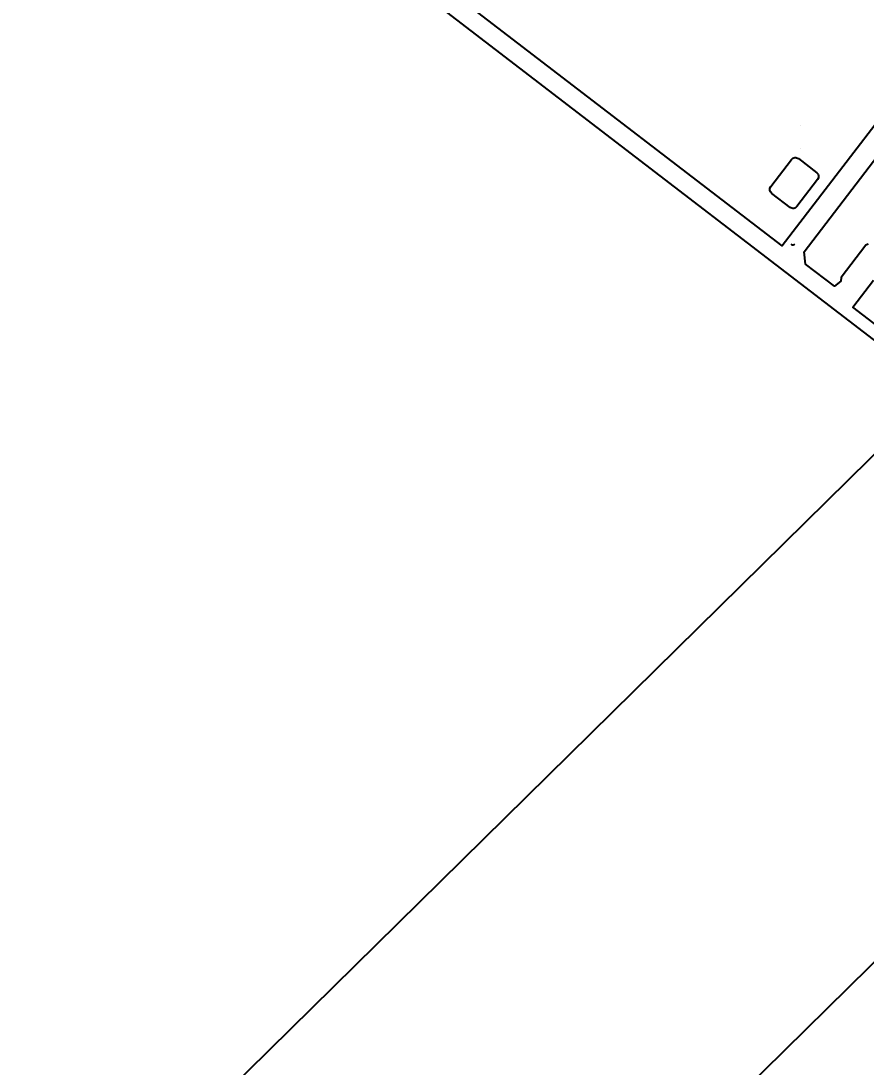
# Model space of a CAD drawing. Header units: millimetres. Extents: x -222892 to 671268, y 0 to 135099.
# Drawn here: x -54712 to -54618.1, y 109647.5 to 109763.7 of the extents above; entities that cross this region are included whole.
import ezdxf
from ezdxf import colors
from ezdxf.entities.mleader import LeaderData, LeaderLine
from ezdxf.math import Vec2, Vec3

# ---------------------------------------------------------------- set-up
doc = ezdxf.new("R2010")
doc.units = ezdxf.units.MM
for name, color, linetype in [('_TEXT', 7, 'Continuous'), ('АР_новое окно', 155, 'Continuous'), ('АР_Сущ Несущая стена', 216, 'Continuous')]:
    doc.layers.add(name, color=color, linetype=linetype)
doc.layers.add('АР_Окна', color=4, linetype='Continuous', lineweight=5)
doc.layers.add('АР_Подоконники', color=163, linetype='Continuous', lineweight=5)
doc.styles.add('ISOCPEUR', font='isocpeur.ttf', dxfattribs={"width": 0.85})

# ---------------------------------------------------------------- blocks, each defined once
blk = doc.blocks.new('стойка витр.')
at = {"lineweight": 0, "ltscale": 100, "transparency": 33554687}
for points in [[(65.92687011216185, 59.2824299609274), (-26.6419368966599, 24.17953274302999)], [(-25.21116718812846, 23.15742577453057), (-20.53714279274573, 24.92985650197079), (-19.19699615391437, 21.39579562939616)], [(-15.46667035139399, 19.81128934778826), (-15.4391308168415, 20.08251046122314), (-17.03864790883381, 24.30054944750736), (-17.39634782800567, 24.5561396704943), (-17.47095398549573, 25.44057095424068), (-13.70890040838276, 26.86717441076325), (-12.4510803312005, 26.30097287951503), (-4.305940852005733, 4.821667629301373)]]:
    blk.add_lwpolyline(points, dxfattribs=at)
blk.add_lwpolyline([(63.8117502759269, 56.26367979055794), (85.07351613373612, 0.1949089383633691), (10.63088292890461, -28.03438542609365), (-10.63088292890461, 28.03438542610093)], close=True, dxfattribs=at)
blk = doc.blocks.new('A$Cec9b444d')
at = {"layer": 'АР_новое окно', "ltscale": 150}
for p, q in [((2729.883397102758, -4779.264861462749), (4676.153118065316, -2863.916849300666)), ((2760.16320256209, -4806.999965985536), (4712.386400997442, -2884.616444703417))]:
    blk.add_line(p, q, dxfattribs=at)
for points in [[(4591.939990273597, -2799.135402140844), (4670.486014416234, -2859.399151738017)], [(4670.602705292851, -2857.644675219713), (4666.636725338429, -2854.601811809481), (4668.937454562107, -2851.603108038832)], [(4668.322877446375, -2847.597076870939), (4668.077722990703, -2847.716318689034), (4665.331713255102, -2851.29538816995), (4665.302490487476, -2851.734047062649), (4664.589541320049, -2852.262713554098), (4661.397382312702, -2849.813557493106), (4661.217306463359, -2848.445979996521), (4675.20067208018, -2830.220466637724)], [(4660.809142741553, -2834.416754403764), (4660.809142741553, -2834.416754403764)], [(4660.857383010967, -2836.956283394558), (4660.857383010967, -2836.956283394558)]]:
    blk.add_lwpolyline(points, dxfattribs=at)
blk.add_lwpolyline([(4595.619944999276, -2799.34639439134), (4632.121596862809, -2751.771199557239), (4695.287290079437, -2800.234524858399), (4658.785638215915, -2847.809719692513)], close=True, dxfattribs=at)
blk.add_lwpolyline([(4657.530294176559, -2841.20733201632), (4659.828186477765, -2838.212325808209, -0.414213562373095), (4660.587422577291, -2838.112328794702), (4662.63016561652, -2839.679605513615, -0.414213562373095), (4662.730162629974, -2840.438841613168), (4660.4322703287, -2843.433847821377, -0.414213562373095), (4659.673034229243, -2843.533844834787), (4657.630291190013, -2841.966568115872, -0.414213562373095)], format="xyb", close=True, dxfattribs=at)
blk.add_arc((4659.954420405269, -2847.377108338095), 0.3047603866486879, 232.4921192499453, 322.5138226046378, dxfattribs=at)
at = {"layer": 'АР_новое окно', "ltscale": 150, "rotation": 121.7359287781207}
blk.add_blockref('стойка витр.', (4677.036464147677, -2824.022122275456), dxfattribs=at)
blk = doc.blocks.new('_DotSmall')
at = {"color": 0, "linetype": 'ByBlock', "const_width": 0.5}
blk.add_lwpolyline([(-0.0625, 0, 1), (0.0625, 0, 1)], format="xyb", close=True, dxfattribs=at)

msp = doc.modelspace()

# ---------------------------------------------------------------- linework, layer by layer
at = {"layer": 'АР_Подоконники', "ltscale": 100}
msp.add_arc((-62173.60653392857, 115481.4456331452), 8930.587187860114, 271.6674492471144, 356.3880421394275, dxfattribs=at)
at = {"layer": 'АР_Сущ Несущая стена', "ltscale": 100}
for centre, radius, start, end in [((-62030.09329069572, 115344.433156268), 8983.043171971784, 272.4158362793695, 356.8342044020854), ((-62032.83425322798, 115337.2415043112), 9628.85431650461, 272.2700411469474, 357.0895800963976)]:
    msp.add_arc(centre, radius, start, end, dxfattribs=at)

# ---------------------------------------------------------------- block references
at = {"layer": 'АР_Окна', "ltscale": 100}
msp.add_blockref('A$Cec9b444d', (-59286.24979763362, 112586.4970597865), dxfattribs=at)

# ---------------------------------------------------------------- leaders
at = {"layer": '_TEXT'}
ml = msp.add_multileader_mtext('Standard', dxfattribs=at)
ml.set_content('-0,125', color=256, style='ISOCPEUR')
ml.set_leader_properties(color=256, linetype='Continuous', lineweight=-1)
ml.set_arrow_properties(name='DOTSMALL')
ml.build(insert=Vec2(0, 0))
ml.multileader.update_dxf_attribs({"has_dogleg": 0, "has_text_frame": 1, "text_left_attachment_type": 4, "text_right_attachment_type": 4, "dogleg_length": 0, "arrow_head_size": 180})
ctx = ml.context
ctx.base_point, ctx.char_height, ctx.arrow_head_size, ctx.landing_gap_size, ctx.plane_origin = Vec3(-60818.86833564375, 129158.4810110584), 250, 180, 50, Vec3(-62980.08070571229, 128209.7320814887)
ctx.left_attachment, ctx.right_attachment, ctx.text_align_type = 4, 4, 1
notes = []
notes.append((ctx, [(0, (0, 0, 0), (0, 0), (1, 0), 1, [])]))
ctx.mtext.insert, ctx.mtext.width, ctx.mtext.alignment, ctx.mtext.line_spacing_style, ctx.mtext.flow_direction = Vec3(-60402.30583564375, 129491.8143443918), 852.6970314602484, 2, 2, 5
ml = msp.add_multileader_mtext('Standard', dxfattribs=at)
ml.set_content('-0,125', color=256, style='ISOCPEUR')
ml.set_leader_properties(color=256, linetype='Continuous', lineweight=-1)
ml.set_arrow_properties(name='DOTSMALL')
ml.build(insert=Vec2(0, 0))
ml.multileader.update_dxf_attribs({"has_dogleg": 0, "has_text_frame": 1, "text_left_attachment_type": 4, "text_right_attachment_type": 4, "dogleg_length": 0, "arrow_head_size": 180})
ctx = ml.context
ctx.base_point, ctx.char_height, ctx.arrow_head_size, ctx.landing_gap_size, ctx.plane_origin = Vec3(-69943.07172829562, 122200.4463248388), 250, 180, 50, Vec3(-72104.28409836415, 121251.697395269)
ctx.left_attachment, ctx.right_attachment, ctx.text_align_type = 4, 4, 1
notes.append((ctx, [(0, (0, 0, 0), (0, 0), (1, 0), 1, [])]))
ctx.mtext.insert, ctx.mtext.width, ctx.mtext.alignment, ctx.mtext.line_spacing_style, ctx.mtext.flow_direction = Vec3(-69526.50922829562, 122533.7796581721), 852.6970314602484, 2, 2, 5
ml = msp.add_multileader_mtext('Standard', dxfattribs=at)
ml.set_content('{\\W0.8;-2,730}', color=256, style='ISOCPEUR')
ml.set_leader_properties(color=256, linetype='Continuous', lineweight=-1)
ml.set_arrow_properties(name='DOTSMALL')
ml.build(insert=Vec2(0, 0))
ml.multileader.update_dxf_attribs({"has_dogleg": 0, "has_text_frame": 1, "text_left_attachment_type": 4, "text_right_attachment_type": 4, "dogleg_length": 0, "arrow_head_size": 180})
ctx = ml.context
ctx.base_point, ctx.char_height, ctx.arrow_head_size, ctx.landing_gap_size, ctx.plane_origin = Vec3(-179853.1649409975, 121809.0184862663, 2.299351988461806e-08), 250, 180, 50, Vec3(-184511.6738760275, 117956.7109726351, 2.299351988461806e-08)
ctx.left_attachment, ctx.right_attachment, ctx.text_align_type = 4, 4, 1
notes.append((ctx, [(0, (0, 0, 0), (0, 0), (1, 0), 1, [])]))
ctx.mtext.insert, ctx.mtext.width, ctx.mtext.defined_height, ctx.mtext.alignment, ctx.mtext.line_spacing_style, ctx.mtext.flow_direction = Vec3(-179438.1649409975, 122142.3518195997, 2.299351988461806e-08), 769.9889591111103, 343.8884462512117, 2, 2, 5
ml = msp.add_multileader_mtext('Standard', dxfattribs=at)
ml.set_content('{\\W0.8;-2,430}', color=256, style='ISOCPEUR')
ml.set_leader_properties(color=256, linetype='Continuous', lineweight=-1)
ml.set_arrow_properties(name='DOTSMALL')
ml.build(insert=Vec2(0, 0))
ml.multileader.update_dxf_attribs({"has_dogleg": 0, "has_text_frame": 1, "text_left_attachment_type": 4, "text_right_attachment_type": 4, "dogleg_length": 0, "arrow_head_size": 180})
ctx = ml.context
ctx.base_point, ctx.char_height, ctx.arrow_head_size, ctx.landing_gap_size, ctx.plane_origin = Vec3(-166064.0904518312, 120038.584608439), 250, 180, 50, Vec3(-165011.3970671901, 118383.4112137306)
ctx.left_attachment, ctx.right_attachment, ctx.text_align_type = 4, 4, 1
notes.append((ctx, [(0, (0, 0, 0), (0, 0), (1, 0), 1, [])]))
ctx.mtext.insert, ctx.mtext.width, ctx.mtext.alignment, ctx.mtext.line_spacing_style, ctx.mtext.flow_direction = Vec3(-165639.0904518312, 120371.9179417723), 852.6970314602484, 2, 2, 5
ml = msp.add_multileader_mtext('Standard', dxfattribs=at)
ml.set_content('{\\W0.8;-2,430}', color=256, style='ISOCPEUR')
ml.set_leader_properties(color=256, linetype='Continuous', lineweight=-1)
ml.set_arrow_properties(name='DOTSMALL')
ml.build(insert=Vec2(0, 0))
ml.multileader.update_dxf_attribs({"has_dogleg": 0, "has_text_frame": 1, "text_left_attachment_type": 4, "text_right_attachment_type": 4, "dogleg_length": 0, "arrow_head_size": 180})
ctx = ml.context
ctx.base_point, ctx.char_height, ctx.arrow_head_size, ctx.landing_gap_size, ctx.plane_origin = Vec3(-201773.7299577214, 117132.6558246998), 250, 180, 50, Vec3(-200721.0365730803, 115477.4824299913)
ctx.left_attachment, ctx.right_attachment, ctx.text_align_type = 4, 4, 1
notes.append((ctx, [(0, (0, 0, 0), (0, 0), (1, 0), 1, [])]))
ctx.mtext.insert, ctx.mtext.width, ctx.mtext.alignment, ctx.mtext.line_spacing_style, ctx.mtext.flow_direction = Vec3(-201348.7299577214, 117465.9891580331), 852.6970314602484, 2, 2, 5
ml = msp.add_multileader_mtext('Standard', dxfattribs=at)
ml.set_content('{\\W0.8;-2,480}', color=256, style='ISOCPEUR')
ml.set_leader_properties(color=256, linetype='Continuous', lineweight=-1)
ml.set_arrow_properties(name='DOTSMALL')
ml.build(insert=Vec2(0, 0))
ml.multileader.update_dxf_attribs({"has_dogleg": 0, "has_text_frame": 1, "text_left_attachment_type": 4, "text_right_attachment_type": 4, "dogleg_length": 0, "arrow_head_size": 180})
ctx = ml.context
ctx.base_point, ctx.char_height, ctx.arrow_head_size, ctx.landing_gap_size, ctx.plane_origin = Vec3(-167509.3761337975, 114255.0760387773), 250, 180, 50, Vec3(-166456.6827491564, 112599.9026440689)
ctx.left_attachment, ctx.right_attachment, ctx.text_align_type = 4, 4, 1
notes.append((ctx, [(0, (0, 0, 0), (0, 0), (1, 0), 1, [])]))
ctx.mtext.insert, ctx.mtext.width, ctx.mtext.alignment, ctx.mtext.line_spacing_style, ctx.mtext.flow_direction = Vec3(-167084.3761337975, 114588.4093721106), 852.6970314602484, 2, 2, 5
ml = msp.add_multileader_mtext('Standard', dxfattribs=at)
ml.set_content('-0,125', color=256, style='ISOCPEUR')
ml.set_leader_properties(color=256, linetype='Continuous', lineweight=-1)
ml.set_arrow_properties(name='DOTSMALL')
ml.build(insert=Vec2(0, 0))
ml.multileader.update_dxf_attribs({"has_dogleg": 0, "has_text_frame": 1, "text_left_attachment_type": 4, "text_right_attachment_type": 4, "dogleg_length": 0, "arrow_head_size": 180})
ctx = ml.context
ctx.base_point, ctx.char_height, ctx.arrow_head_size, ctx.landing_gap_size, ctx.plane_origin = Vec3(-60371.0902822006, 110519.9161824488), 250, 180, 50, Vec3(-62532.30265226914, 109571.167252879)
ctx.left_attachment, ctx.right_attachment, ctx.text_align_type = 4, 4, 1
notes.append((ctx, [(0, (0, 0, 0), (0, 0), (1, 0), 1, [])]))
ctx.mtext.insert, ctx.mtext.width, ctx.mtext.alignment, ctx.mtext.line_spacing_style, ctx.mtext.flow_direction = Vec3(-59954.5277822006, 110853.2495157821), 852.6970314602484, 2, 2, 5
for ctx, leaders in notes:
    for number, flags, end, landing, length, lines in leaders:
        leader = LeaderData()
        leader.index, (leader.has_last_leader_line, leader.has_dogleg_vector, leader.attachment_direction) = number, flags
        leader.last_leader_point, leader.dogleg_vector, leader.dogleg_length = Vec3(end), Vec3(landing), length
        for number, points, colour, breaks in lines:
            line = LeaderLine()
            line.index, line.vertices, line.color, line.breaks = number, Vec3.list(points), colors.encode_raw_color(colour), breaks
            leader.lines.append(line)
        ctx.leaders.append(leader)

doc.saveas('drawing.dxf')
